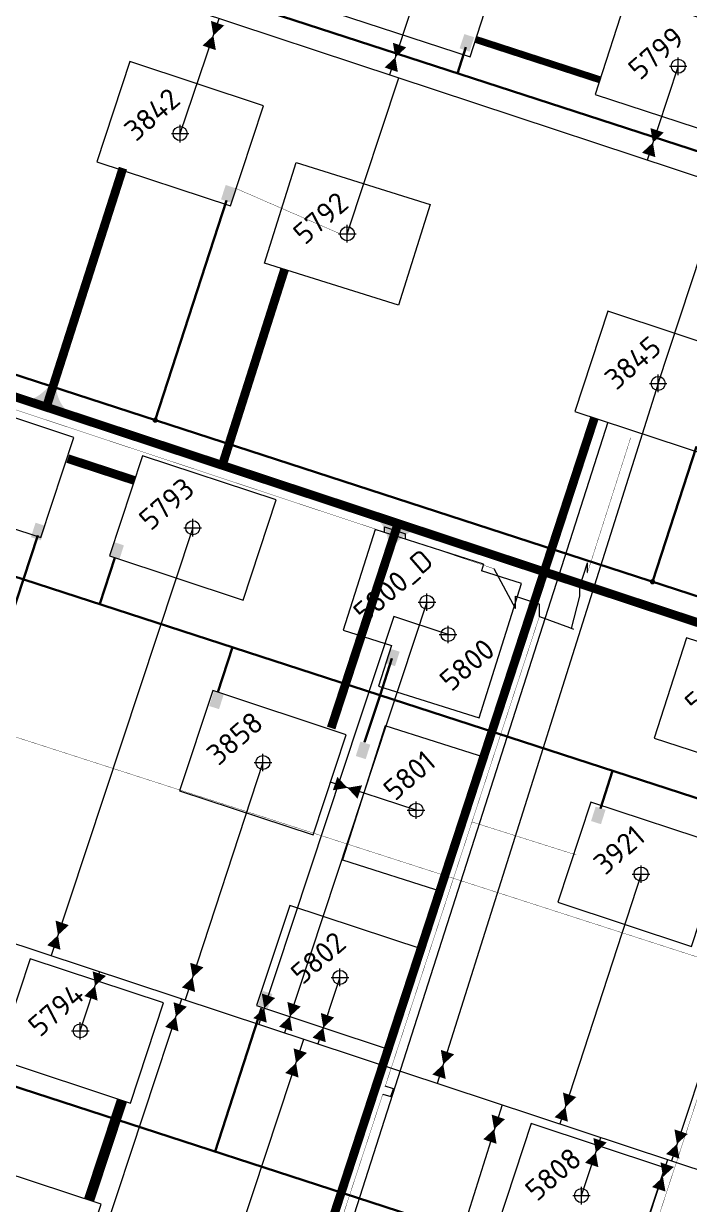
# Model space of a CAD drawing. Header units: millimetres. Extents: x 519 to 9564855, y -810 to 5021775.
# Drawn here: x 9530283 to 9530662, y 5002110 to 5002782 of the extents above; entities that cross this region are included whole.
import ezdxf
from ezdxf.enums import TextEntityAlignment as Align

# ---------------------------------------------------------------- set-up
doc = ezdxf.new("R2010")
doc.units = ezdxf.units.MM
doc.header["$LTSCALE"] = 2
doc.header["$MEASUREMENT"] = 0
doc.header["$PDMODE"] = 2
doc.header["$PDSIZE"] = 5
doc.linetypes.add('92051501$0$GROUND2', pattern=[35, 25, -10])
for name, color, linetype, lineweight in [('160 скважин на2012 год.Выкидные линии', 5, 'Continuous', 30), ('Скважины на 2022 год', 60, 'Continuous', 13), ('Электро', 1, 'Continuous', 30), ('Электроснаб', 1, 'Continuous', 18), ('Электроснабжене', 1, 'Continuous', 18)]:
    doc.layers.add(name, color=color, linetype=linetype, lineweight=lineweight)
for name, color, linetype in [('164 скв. на 2011 год (измененные)', 121, 'Continuous'), ('Existing roads', 41, 'Continuous'), ('Future Roads', 44, 'Continuous'), ('OilColl&Flowlines', 3, 'Continuous'), ('Stage 9.Frame&Text', 7, 'Continuous'), ('Stage VII wells', 9, 'Continuous'), ('Скважины 2017г', 221, 'Continuous'), ('Скважины 2019г.', 241, 'Continuous'), ('Скважины на 2020 год', 140, 'Continuous')]:
    doc.layers.add(name, color=color, linetype=linetype)
doc.styles.add('92051501$0$STANDARD', font='simplex.shx')
doc.styles.add('Elect', font='isocpeur.ttf')
doc.styles.get("Standard").update_dxf_attribs({"font": 'isocpeur.ttf', "width": 0.5})
doc.linetypes.add('CAB', pattern='A,0.7,-0.43403,["K",Standard,S=0.9,R=0,X=-0.4,Y=-0.3],-0.8', length=1.93403)
doc.linetypes.add('GAS_LINE', pattern='A,0.5,-0.2,["G",92051501$0$STANDARD,S=0.1,R=0,X=-0.1,Y=-0.05],-0.05', length=0.75)

msp = doc.modelspace()

# ---------------------------------------------------------------- hatches: boundary and pattern name
at = {"layer": 'Future Roads', "linetype": 'ByBlock', "lineweight": 0, "ltscale": 25}
h = msp.add_hatch(color=41, dxfattribs=at)
edge = h.paths.add_edge_path()
edge.add_line((9530297.10817, 5002574.81569), (9530301.8542, 5002573.22385))
edge.add_arc((9530322.25707, 5002575.95177), 20.58442, 187.61544673, 221.50735806)
edge.add_line((9530306.842, 5002562.31014), (9530288.68233, 5002568.31884))
edge.add_arc((9530277.04438, 5002592.12446), 26.4981, 296.05282574, 319.21610865)
h = msp.add_hatch(color=41, dxfattribs=at)
edge = h.paths.add_edge_path()
edge.add_line((9530495.21738, 5002486.10127), (9530490.47135, 5002487.69312))
edge.add_arc((9530470.06849, 5002484.96519), 20.58442, 367.61544673, 401.50735806)
edge.add_line((9530485.48356, 5002498.60683), (9530503.64322, 5002492.59812))
edge.add_arc((9530515.28118, 5002468.79251), 26.4981, 476.05282574, 499.21610864)
at = {"layer": 'Электро', "ltscale": 7.5}
for points in [[(9530531.15972, 5002767.43118), (9530536.77195, 5002765.57419), (9530539.47918, 5002773.75605), (9530533.86695, 5002775.61304)], [(9530403.74805, 5002687.92263), (9530398.12568, 5002689.74869), (9530395.46354, 5002681.55205), (9530401.08591, 5002679.72599)], [(9530340.21204, 5002484.83983), (9530334.57992, 5002486.6356), (9530331.96194, 5002478.42474), (9530337.59407, 5002476.62898)], [(9530340.21204, 5002484.83983), (9530334.57992, 5002486.6356), (9530331.96194, 5002478.42474), (9530337.59407, 5002476.62898)], [(9530497.07418, 5002424.32332), (9530491.44206, 5002426.11909), (9530488.82409, 5002417.90823), (9530494.45621, 5002416.11247)], [(9530497.07418, 5002424.32332), (9530491.44206, 5002426.11909), (9530488.82409, 5002417.90823), (9530494.45621, 5002416.11247)], [(9530396.95074, 5002399.85741), (9530391.31862, 5002401.65317), (9530388.70064, 5002393.44232), (9530394.33276, 5002391.64656)], [(9530480.37499, 5002371.4193), (9530474.74287, 5002373.21506), (9530472.1249, 5002365.00421), (9530477.75702, 5002363.20844)], [(9530614.19178, 5002334.43352), (9530608.55966, 5002336.22928), (9530605.94169, 5002328.01843), (9530611.57381, 5002326.22266)], [(9530424.68773, 5002229.66211), (9530419.05561, 5002231.45787), (9530416.43764, 5002223.24702), (9530422.06976, 5002221.45125)]]:
    msp.add_hatch(color=256, dxfattribs=at).paths.add_polyline_path(points)
at = {"layer": 'Электро', "ltscale": 25}
msp.add_hatch(color=256, dxfattribs=at).paths.add_polyline_path([(9530295.59725, 5002495.88282), (9530289.96513, 5002497.67858), (9530287.34715, 5002489.46773), (9530292.97928, 5002487.67197)])
at = {"layer": 'Электроснаб', "linetype": 'ByBlock', "lineweight": 0, "ltscale": 7.5}
for points in [[(9530403.74805, 5002687.92263), (9530398.12568, 5002689.74869), (9530395.46354, 5002681.55205), (9530401.08591, 5002679.72599)], [(9530340.21204, 5002484.83983), (9530334.57992, 5002486.6356), (9530331.96194, 5002478.42474), (9530337.59407, 5002476.62898)], [(9530340.21204, 5002484.83983), (9530334.57992, 5002486.6356), (9530331.96194, 5002478.42474), (9530337.59407, 5002476.62898)], [(9530497.07418, 5002424.32332), (9530491.44206, 5002426.11909), (9530488.82409, 5002417.90823), (9530494.45621, 5002416.11247)], [(9530497.07418, 5002424.32332), (9530491.44206, 5002426.11909), (9530488.82409, 5002417.90823), (9530494.45621, 5002416.11247)], [(9530396.95074, 5002399.85741), (9530391.31862, 5002401.65317), (9530388.70064, 5002393.44232), (9530394.33276, 5002391.64656)], [(9530480.37499, 5002371.4193), (9530474.74287, 5002373.21506), (9530472.1249, 5002365.00421), (9530477.75702, 5002363.20844)], [(9530614.19178, 5002334.43352), (9530608.55966, 5002336.22928), (9530605.94169, 5002328.01843), (9530611.57381, 5002326.22266)], [(9530424.68773, 5002229.66211), (9530419.05561, 5002231.45787), (9530416.43764, 5002223.24702), (9530422.06976, 5002221.45125)]]:
    msp.add_hatch(color=1, dxfattribs=at).paths.add_polyline_path(points)
at = {"layer": 'Электроснаб', "linetype": 'ByBlock', "lineweight": 0, "ltscale": 25}
msp.add_hatch(color=1, dxfattribs=at).paths.add_polyline_path([(9530295.59725, 5002495.88282), (9530289.96513, 5002497.67858), (9530287.34715, 5002489.46773), (9530292.97928, 5002487.67197)])
at = {"layer": 'Электроснабжене', "linetype": 'ByBlock', "lineweight": 0, "ltscale": 7.5}
for points in [[(9530403.74805, 5002687.92263), (9530398.12568, 5002689.74869), (9530395.46354, 5002681.55205), (9530401.08591, 5002679.72599)], [(9530340.21204, 5002484.83983), (9530334.57992, 5002486.6356), (9530331.96194, 5002478.42474), (9530337.59407, 5002476.62898)], [(9530340.21204, 5002484.83983), (9530334.57992, 5002486.6356), (9530331.96194, 5002478.42474), (9530337.59407, 5002476.62898)], [(9530497.07418, 5002424.32332), (9530491.44206, 5002426.11909), (9530488.82409, 5002417.90823), (9530494.45621, 5002416.11247)], [(9530497.07418, 5002424.32332), (9530491.44206, 5002426.11909), (9530488.82409, 5002417.90823), (9530494.45621, 5002416.11247)], [(9530396.95074, 5002399.85741), (9530391.31862, 5002401.65317), (9530388.70064, 5002393.44232), (9530394.33276, 5002391.64656)], [(9530480.37499, 5002371.4193), (9530474.74287, 5002373.21506), (9530472.1249, 5002365.00421), (9530477.75702, 5002363.20844)], [(9530614.19178, 5002334.43352), (9530608.55966, 5002336.22928), (9530605.94169, 5002328.01843), (9530611.57381, 5002326.22266)], [(9530424.68773, 5002229.66211), (9530419.05561, 5002231.45787), (9530416.43764, 5002223.24702), (9530422.06976, 5002221.45125)]]:
    msp.add_hatch(color=1, dxfattribs=at).paths.add_polyline_path(points)
at = {"layer": 'Электроснабжене', "linetype": 'ByBlock', "lineweight": 0, "ltscale": 25}
msp.add_hatch(color=1, dxfattribs=at).paths.add_polyline_path([(9530295.59725, 5002495.88282), (9530289.96513, 5002497.67858), (9530287.34715, 5002489.46773), (9530292.97928, 5002487.67197)])

# ---------------------------------------------------------------- linework, layer by layer
at = {"color": 4, "linetype": 'GAS_LINE', "lineweight": 0, "ltscale": 50}
for p, q in [((9530488.473, 5002492.339, 0.202), (9530488.47513, 5002495.31024, 24.8)), ((9530488.47513, 5002495.31024, 24.8), (9530500.45113, 5002491.41024, 24.783)), ((9530500.449, 5002488.439, 0.185), (9530500.45113, 5002491.41024, 24.783)), ((9530562.981, 5002448.824, 0.171), (9530550.788, 5002471.491, 0.18)), ((9530599.63103, 5002461.40773, 24.8), (9530603.94103, 5002474.92973, 24.789)), ((9530603.95, 5002469.398, 0.115), (9530603.94103, 5002474.92973, 24.789)), ((9530599.64, 5002455.876, 0.126), (9530599.63103, 5002461.40773, 24.8)), ((9530562.981, 5002448.824, 0.171), (9530562.99444, 5002455.91944, 30.62801)), ((9530562.99444, 5002455.91944, 30.62801), (9530576.55544, 5002451.43744, 30.57001)), ((9530576.542, 5002444.342, 0.113), (9530576.55544, 5002451.43744, 30.57001)), ((9530594.8475, 5002437.6045, 0.411), (9530599.64, 5002455.876, 0.126)), ((9530576.542, 5002444.342, 0.113), (9530593.713, 5002438.035, 0.123)), ((9530593.713, 5002438.035, 0.123), (9530595.982, 5002437.174, 0.699)), ((9530493.511, 5002175.665, 0.069), (9530488.893, 5002177.238, 0.093)), ((9530492.068, 5002171.33, 0.084), (9530493.511, 5002175.665, 0.069)), ((9530487.459, 5002172.644, 0.091), (9530492.068, 5002171.33, 0.084))]:
    msp.add_line(p, q, dxfattribs=at)
at = {"color": 4, "linetype": 'GAS_LINE', "lineweight": 0, "ltscale": 20, "const_width": 0.2}
for points, elevation in [([(9530208.061, 5002585.30501), (9530488.473, 5002492.339), (9530488.47513, 5002495.31024), (9530500.45113, 5002491.41024), (9530500.449, 5002488.439), (9530550.788, 5002471.491), (9530562.981, 5002448.824), (9530562.99444, 5002455.91944), (9530576.55544, 5002451.43744), (9530576.542, 5002444.342), (9530595.982, 5002437.174), (9530594.8475, 5002437.6045), (9530599.64, 5002455.876), (9530599.63103, 5002461.40773), (9530603.94103, 5002474.92973), (9530603.95, 5002469.398), (9530628.458, 5002545.97)], 0.189), ([(9530576.54203, 5002444.35971), (9530488.893, 5002177.238), (9530493.5216, 5002175.69685), (9530492.068, 5002171.33), (9530487.459, 5002172.644), (9530400.767, 5001908.8), (9530400.76845, 5001915.13351), (9530396.54545, 5001902.55251), (9530396.25671, 5001895.33631)], 0.189), ([(9530538.053, 5002327.535), (9530597.604, 5002308.693)], 0.068)]:
    msp.add_lwpolyline(points, dxfattribs=dict(at, elevation=elevation))
at = {"color": 3, "linetype": 'ByBlock', "lineweight": 0, "ltscale": 80}
for points in [[(9530506.4, 5002334.2), (9530457.76728, 5002350.04898)], [(9530315.4, 5002208.7), (9530326.53388, 5002242.34903)]]:
    msp.add_lwpolyline(points, dxfattribs=at)
at = {"layer": '160 скважин на2012 год.Выкидные линии', "color": 5, "linetype": '92051501$0$GROUND2', "lineweight": 0, "ltscale": 2, "const_width": 0.2, "elevation": -1.6754}
msp.add_lwpolyline([(9530594.91331, 5001952.66105), (9530690.33563, 5002242.95615), (9530093.48374, 5002435.54646)], dxfattribs=at)
at = {"layer": '164 скв. на 2011 год (измененные)', "color": 0, "linetype": 'ByBlock', "lineweight": 0}
for points in [[(9530216.99218, 5002514.3859), (9530292.9727, 5002489.24532), (9530311.82814, 5002546.23072), (9530235.84761, 5002571.3713)], [(9530331.99218, 5002478.7859), (9530407.9727, 5002453.64532), (9530426.82814, 5002510.63072), (9530350.84761, 5002535.7713)]]:
    msp.add_lwpolyline(points, close=True, dxfattribs=at)
at = {"layer": '164 скв. на 2011 год (измененные)', "color": 0, "linetype": 'ByBlock', "lineweight": 0, "elevation": 0.00005}
msp.add_lwpolyline([(9530492.40262, 5002427.82751), (9530485.11179, 5002404.70989), (9530542.3823, 5002386.73904), (9530566.34343, 5002463.09972), (9530543.59883, 5002470.23672)], dxfattribs=at)
for points in [[(9530736.4187, 5002407.57556), (9530660.30054, 5002432.29632), (9530641.75998, 5002375.2077), (9530717.87813, 5002350.48695)], [(9530488.86492, 5002382.20433), (9530464.48816, 5002305.97532), (9530521.65992, 5002287.69275), (9530546.03668, 5002363.92177)], [(9530415.69218, 5002223.0859), (9530491.6727, 5002197.94532), (9530510.52814, 5002254.93072), (9530434.54761, 5002280.0713)], [(9530267.99218, 5002192.6859), (9530343.9727, 5002167.54532), (9530362.82814, 5002224.53072), (9530286.84761, 5002249.6713)], [(9530553.09218, 5002098.9859), (9530629.0727, 5002073.84532), (9530647.92814, 5002130.83072), (9530571.94761, 5002155.9713)], [(9530232.39218, 5002078.1859), (9530308.3727, 5002053.04532), (9530327.22814, 5002110.03072), (9530251.24761, 5002135.1713)]]:
    msp.add_lwpolyline(points, close=True, dxfattribs=at)
at = {"layer": '164 скв. на 2011 год (измененные)', "color": 0, "linetype": 'ByBlock', "lineweight": 0}
for centre in [(9530379.4, 5002494.8), (9530524.6, 5002434.1), (9530506.4, 5002334.2), (9530463.1, 5002239.1), (9530315.4, 5002208.7), (9530600.5, 5002115)]:
    msp.add_circle(centre, 4, dxfattribs=at)
for p in [(9530379.4, 5002494.8), (9530524.6, 5002434.1), (9530506.4, 5002334.2), (9530463.1, 5002239.1), (9530315.4, 5002208.7), (9530600.5, 5002115)]:
    msp.add_point(p, dxfattribs=at)
at = {"layer": 'DEFPOINTS', "lineweight": 0, "ltscale": 80}
for p in [(9530372.2, 5002719), (9530419.3, 5002361.3), (9530634.4, 5002297.8)]:
    msp.add_point(p, dxfattribs=at)
at = {"layer": 'Existing roads', "linetype": 'ByBlock', "lineweight": 0}
msp.add_line((9530615.42915, 5002554.84142), (9530404.33987, 5001895.97536, 0.00005), dxfattribs=at)
at = {"layer": 'Existing roads', "linetype": 'ByBlock', "lineweight": 0, "ltscale": 5, "const_width": 4}
msp.add_lwpolyline([(9530610.94729, 5002749.59577), (9530540.28093, 5002772.55666)], dxfattribs=at)
at = {"layer": 'Existing roads', "lineweight": 0, "const_width": 5}
msp.add_lwpolyline([(9530607.87459, 5002557.34109), (9530392.87915, 5001899.64718)], dxfattribs=at)
at = {"layer": 'Existing roads', "linetype": 'ByBlock', "lineweight": 0, "ltscale": 80, "const_width": 6, "elevation": 0.00005}
msp.add_lwpolyline([(9530320.34462, 5002112.30835), (9530339.14958, 5002169.14121)], dxfattribs=at)
at = {"layer": 'Future Roads', "color": 41, "linetype": 'ByBlock', "lineweight": 0, "const_width": 5}
for points in [[(9531951.99889, 5002015.76548), (9529174.31087, 5002934.40004)], [(9530431.61432, 5002641.76425), (9530396.23653, 5002530.53906)], [(9530458.11359, 5002380.94303), (9530496.24039, 5002497.47989)]]:
    msp.add_lwpolyline(points, dxfattribs=at)
at = {"layer": 'Future Roads', "color": 41, "linetype": 'ByBlock', "lineweight": 0, "const_width": 5, "elevation": 0.00005}
for points in [[(9530339.65822, 5002699.33171), (9530296.18619, 5002563.6439)], [(9530346.19457, 5002521.70876), (9530308.28852, 5002534.13321)]]:
    msp.add_lwpolyline(points, dxfattribs=at)
at = {"layer": 'OilColl&Flowlines', "color": 3, "linetype": 'ByBlock', "lineweight": 0}
for p, q in [((9531295.14633, 5002486.42952), (9529169.99705, 5003189.52331)), ((9528113.79608, 5002974.50562), (9533711.21889, 5001122.41542)), ((9530372.2, 5002719), (9530394.33872, 5002784.49044)), ((9530644.1, 5002576.9), (9530518.48147, 5002178.83444)), ((9530419.3, 5002361.3), (9530375.09245, 5002226.27922)), ((9530634.4, 5002297.8), (9530588.26143, 5002155.74546))]:
    msp.add_line(p, q, dxfattribs=at)
at = {"layer": 'OilColl&Flowlines', "lineweight": 0, "ltscale": 50}
for p, q in [((9530508.3, 5002803.6), (9530491.34809, 5002752.36169)), ((9530655.5, 5002757.3), (9530637.83231, 5002703.8982)), ((9530512.6, 5002452.5), (9530431.56548, 5002207.5959))]:
    msp.add_line(p, q, dxfattribs=at)
at = {"layer": 'OilColl&Flowlines', "linetype": 'ByBlock', "lineweight": 0, "ltscale": 200}
for p, q in [((9530379.4, 5002494.8), (9530298.89441, 5002251.49445)), ((9530493.72806, 5002444.31497), (9530416.99684, 5002212.4164)), ((9530524.6, 5002434.1), (9530493.72806, 5002444.31497)), ((9530731.92851, 5002377.48991, 0.00006), (9530651.6211, 5002134.7833)), ((9530463.1, 5002239.1), (9530450.59268, 5002201.30012)), ((9530324.43185, 5002079.29656), (9530373.21904, 5002226.90172)), ((9530600.5, 5002115), (9530611.44505, 5002148.07833)), ((9530599.76778, 5001984.73715, 0.00005), (9530649.61778, 5002135.44617))]:
    msp.add_line(p, q, dxfattribs=at)
at = {"layer": 'OilColl&Flowlines', "lineweight": 0}
msp.add_line((9530394.9, 5002060), (9530442.62511, 5002203.93388), dxfattribs=at)
at = {"layer": 'OilColl&Flowlines', "linetype": 'ByBlock', "lineweight": 0}
msp.add_line((9530555.37739, 5002166.62868), (9530386.2055, 5001630.62278), dxfattribs=at)
at = {"layer": 'OilColl&Flowlines', "color": 3, "linetype": 'ByBlock', "lineweight": 0}
for points in [[(9530393.49936, 5002781.77115, 8, 0, 0), (9530391.11886, 5002774.75931, 0, 8, 0), (9530388.73652, 5002767.74205, 8, 8, 0)], [(9530497.02017, 5002769.32255, 8, 0, 0), (9530494.63967, 5002762.31071, 0, 8, 0), (9530492.25732, 5002755.29345, 8, 8, 0)], [(9530643.50439, 5002720.85906, 8, 0, 0), (9530641.12389, 5002713.84722, 0, 8, 0), (9530638.74155, 5002706.82996, 8, 8, 0)], [(9530474.37292, 5002344.54194, 8, 0, 0), (9530467.36108, 5002346.92244, 0, 8, 0), (9530460.34382, 5002349.30479, 8, 8, 0)], [(9530305.11296, 5002270.10571, 8, 0, 0), (9530302.73246, 5002263.09387, 0, 8, 0), (9530300.35011, 5002256.07661, 8, 8, 0)], [(9530381.71374, 5002246.10767, 8, 0, 0), (9530379.33324, 5002239.09584, 0, 8, 0), (9530376.95089, 5002232.07858, 8, 8, 0)], [(9530326.22692, 5002241.23875, 8, 0, 0), (9530323.84641, 5002234.22691, 0, 8, 0), (9530321.46407, 5002227.20965, 8, 8, 0)], [(9530372.22426, 5002223.70166, 8, 0, 0), (9530369.84375, 5002216.68982, 0, 8, 0), (9530367.46141, 5002209.67256, 8, 8, 0)], [(9530440.5319, 5002197.45346, 8, 0, 0), (9530438.15139, 5002190.44162, 0, 8, 0), (9530435.76905, 5002183.42436, 8, 8, 0)], [(9530524.25929, 5002196.6118, 8, 0, 0), (9530521.87879, 5002189.59996, 0, 8, 0), (9530519.49644, 5002182.5827, 8, 8, 0)], [(9530593.74827, 5002172.3213, 8, 0, 0), (9530591.36777, 5002165.30946, 0, 8, 0), (9530588.98542, 5002158.2922, 8, 8, 0)], [(9530553.18527, 5002159.75614, 8, 0, 0), (9530550.80476, 5002152.7443, 0, 8, 0), (9530548.42242, 5002145.72704, 8, 8, 0)], [(9530611.05872, 5002146.4498, 8, 0, 0), (9530608.67822, 5002139.43796, 0, 8, 0), (9530606.29587, 5002132.4207, 8, 8, 0)]]:
    msp.add_lwpolyline(points, format="xyseb", dxfattribs=at)
at = {"layer": 'OilColl&Flowlines', "color": 3, "linetype": 'ByBlock', "lineweight": 0, "ltscale": 5}
msp.add_lwpolyline([(9530644.1, 5002576.9), (9530681.35296, 5002689.49964)], dxfattribs=at)
at = {"layer": 'OilColl&Flowlines', "lineweight": 0}
for points in [[(9530422.43059, 5002228.65581, 8, 0, 0), (9530420.05009, 5002221.64398, 0, 8, 0), (9530417.66774, 5002214.62672, 8, 8, 0)], [(9530436.99922, 5002223.83531, 8, 0, 0), (9530434.61872, 5002216.82347, 0, 8, 0), (9530432.23638, 5002209.80621, 8, 8, 0)], [(9530456.02642, 5002217.53954, 8, 0, 0), (9530453.64592, 5002210.5277, 0, 8, 0), (9530451.26358, 5002203.51044, 8, 8, 0)]]:
    msp.add_lwpolyline(points, format="xyseb", dxfattribs=at)
at = {"layer": 'OilColl&Flowlines', "color": 3, "linetype": 'ByBlock', "lineweight": 0}
for points, elevation in [([(9530657.15969, 5002151.33956, 8, 0, 0), (9530654.77919, 5002144.32772, 0, 8, 0), (9530652.39684, 5002137.31046, 8, 8, 0)], 0), ([(9530649.23849, 5002132.59497, 8, 0, 0), (9530646.85798, 5002125.58313, 0, 8, 0), (9530644.47564, 5002118.56587, 8, 8, 0)], 0.00005)]:
    msp.add_lwpolyline(points, format="xyseb", dxfattribs=dict(at, elevation=elevation))
at = {"layer": 'Stage 9.Frame&Text', "color": 0, "linetype": 'ByBlock', "lineweight": 0, "elevation": 0.00005}
for points in [[(9530324.79218, 5002702.9859), (9530400.7727, 5002677.84532), (9530419.62814, 5002734.83072), (9530343.64761, 5002759.9713)], [(9530371.89218, 5002345.2859), (9530447.8727, 5002320.14532), (9530466.72814, 5002377.13072), (9530390.74761, 5002402.2713)], [(9530587.01298, 5002281.8506), (9530662.99351, 5002256.71002), (9530681.84894, 5002313.69542), (9530605.86841, 5002338.836)]]:
    msp.add_lwpolyline(points, close=True, dxfattribs=at)
at = {"layer": 'Stage 9.Frame&Text', "color": 0, "linetype": 'ByBlock', "lineweight": 0}
for centre in [(9530372.2, 5002719), (9530419.3, 5002361.3), (9530634.4208, 5002297.8647)]:
    msp.add_circle(centre, 4, dxfattribs=at)
for p in [(9530372.2, 5002719), (9530419.3, 5002361.3), (9530634.4, 5002297.8)]:
    msp.add_point(p, dxfattribs=at)
at = {"layer": 'Stage VII wells', "color": 0, "linetype": 'ByBlock', "lineweight": 0}
msp.add_lwpolyline([(9530596.68202, 5002560.97759), (9530672.66254, 5002535.83702), (9530691.51798, 5002592.82241), (9530615.53745, 5002617.96299)], close=True, dxfattribs=at)
msp.add_circle((9530644.1, 5002576.9), 4, dxfattribs=at)
at = {"layer": 'Stage VII wells', "color": 0, "linetype": 'ByBlock', "lineweight": 0, "ltscale": 80}
msp.add_point((9530644.1, 5002576.9), dxfattribs=at)
at = {"layer": 'Скважины 2017г', "color": 3, "linetype": 'ByBlock', "lineweight": 0, "ltscale": 5}
msp.add_lwpolyline([(9530467.3, 5002662), (9530496.61875, 5002750.61792)], dxfattribs=at)
at = {"layer": 'Скважины 2017г', "color": 0, "linetype": 'ByBlock', "lineweight": 0, "ltscale": 5}
msp.add_lwpolyline([(9530420.12218, 5002645.3795), (9530438.13453, 5002702.63697), (9530514.47782, 5002678.6205), (9530496.46547, 5002621.36303), (9530420.12218, 5002645.3795)], dxfattribs=at)
at = {"layer": 'Скважины 2017г', "color": 1, "linetype": 'CAB', "lineweight": 0, "ltscale": 2, "const_width": 0.2}
msp.add_lwpolyline([(9530403.36545, 5002688.03239), (9530463.2049, 5002662)], dxfattribs=at)
at = {"layer": 'Скважины 2017г', "color": 0, "linetype": 'ByBlock', "lineweight": 0, "ltscale": 5}
msp.add_circle((9530467.3, 5002662), 4, dxfattribs=at)
msp.add_point((9530467.3, 5002662), dxfattribs=at)
at = {"layer": 'Скважины 2019г.', "color": 0, "linetype": 'ByBlock', "lineweight": 0}
msp.add_point((9530512.6, 5002452.5), dxfattribs=at)
at = {"layer": 'Скважины на 2020 год', "color": 0, "linetype": 'ByBlock', "lineweight": 0}
msp.add_line((9530544.80925, 5002474.09415), (9530543.59883, 5002470.23672, 0.00005), dxfattribs=at)
msp.add_lwpolyline([(9530544.80925, 5002474.09415), (9530483.19822, 5002493.72956), (9530464.97913, 5002436.56257), (9530492.40262, 5002427.82751)], dxfattribs=at)
msp.add_circle((9530512.6, 5002452.5), 4, dxfattribs=at)
at = {"layer": 'Скважины на 2022 год', "color": 0, "linetype": 'ByBlock', "lineweight": 0}
msp.add_lwpolyline([(9530461.00241, 5002787.44789), (9530537.08693, 5002762.72653), (9530555.62795, 5002819.78992), (9530479.54343, 5002844.51128)], close=True, dxfattribs=at)
at = {"layer": 'Скважины на 2022 год', "color": 0, "lineweight": 0}
msp.add_lwpolyline([(9530608.20241, 5002741.14789), (9530684.28693, 5002716.42653), (9530702.82795, 5002773.48992), (9530626.74343, 5002798.21128)], close=True, dxfattribs=at)
at = {"layer": 'Скважины на 2022 год', "color": 0, "lineweight": 0, "ltscale": 50}
msp.add_circle((9530655.5, 5002757.3), 4, dxfattribs=at)
at = {"layer": 'Скважины на 2022 год', "color": 7, "linetype": 'ByBlock'}
msp.add_point((9530655.5, 5002757.3), dxfattribs=at)
at = {"layer": 'Скважины на 2022 год', "color": 0, "lineweight": 0}
msp.add_point((9530655.5, 5002757.3), dxfattribs=at)
at = {"layer": 'Электро', "ltscale": 50}
for p, q in [((9530676.85727, 5002705.61294), (9530033.74259, 5002914.57357)), ((9530534.78754, 5002768.18481), (9530529.89431, 5002753.125))]:
    msp.add_line(p, q, dxfattribs=at)
at = {"layer": 'Электро'}
for p, q in [((9530398.63543, 5002680.91067), (9530358.05008, 5002556.00182)), ((9530291.1822, 5002490.49245), (9530275.21787, 5002441.3593)), ((9530335.07306, 5002477.76589, 0.00005), (9530326.56723, 5002451.58674, 0.00003)), ((9530393.68611, 5002401.35199), (9530402.08222, 5002426.90434, 0)), ((9530492.65136, 5002420.45594), (9530485.89274, 5002399.65505)), ((9530477.11037, 5002372.91388, 0), (9530485.89274, 5002399.65505)), ((9530913.57374, 5001970.77526, -25.0647), (9529786.34215, 5002336.75149, -25.0647)), ((9530392.18707, 5002140.05292, -25.0647), (9530418.54222, 5002221.67946))]:
    msp.add_line(p, q, dxfattribs=at)
at = {"layer": 'Электро', "ltscale": 7.5}
for p, q in [((9530665.85433, 5002540.94213), (9530640.88757, 5002464.10234)), ((9530335.07306, 5002477.76589, 0.00005), (9530326.56723, 5002451.58674, 0.00003)), ((9530611.28841, 5002335.08302), (9530618.16508, 5002356.65092, 0.00002))]:
    msp.add_line(p, q, dxfattribs=at)
at = {"layer": 'Электро'}
for points in [[(9530841.22954, 5001692.12817), (9531048.9761, 5002331.50634), (9529873.19233, 5002713.54165)], [(9531015.20344, 5002227.56479), (9529872.88249, 5002598.73783)]]:
    msp.add_lwpolyline(points, dxfattribs=at)
at = {"layer": 'Электро', "ltscale": 25, "const_width": 1.5}
for points in [[(9530357.33679, 5002556.23358, 1), (9530358.76338, 5002555.77005, 1)], [(9530640.17428, 5002464.33411, 1), (9530641.60087, 5002463.87058, 1)]]:
    msp.add_lwpolyline(points, format="xyb", close=True, dxfattribs=at)
at = {"layer": 'Электроснаб', "color": 1, "lineweight": 0}
for p, q in [((9530398.63543, 5002680.91067), (9530358.05008, 5002556.00182)), ((9530291.1822, 5002490.49245), (9530275.21787, 5002441.3593)), ((9530335.07306, 5002477.76589, 0.00005), (9530326.56723, 5002451.58674, 0.00003)), ((9530393.68611, 5002401.35199), (9530402.08222, 5002426.90434, 0)), ((9530492.65136, 5002420.45594), (9530485.89274, 5002399.65505)), ((9530477.11037, 5002372.91388, 0), (9530485.89274, 5002399.65505))]:
    msp.add_line(p, q, dxfattribs=at)
at = {"layer": 'Электроснаб', "color": 1, "linetype": 'ByBlock', "lineweight": 0, "ltscale": 7.5}
for p, q in [((9530665.85433, 5002540.94213), (9530640.88757, 5002464.10234)), ((9530335.07306, 5002477.76589, 0.00005), (9530326.56723, 5002451.58674, 0.00003)), ((9530611.28841, 5002335.08302), (9530618.16508, 5002356.65092, 0.00002))]:
    msp.add_line(p, q, dxfattribs=at)
at = {"layer": 'Электроснаб', "color": 1, "lineweight": 0}
msp.add_lwpolyline([(9531015.20344, 5002227.56479), (9529872.88249, 5002598.73783)], dxfattribs=at)
at = {"layer": 'Электроснаб', "color": 1, "linetype": 'ByBlock', "lineweight": 0, "ltscale": 25, "const_width": 1.5}
for points in [[(9530357.33679, 5002556.23358, 1), (9530358.76338, 5002555.77005, 1)], [(9530640.17428, 5002464.33411, 1), (9530641.60087, 5002463.87058, 1)]]:
    msp.add_lwpolyline(points, format="xyb", close=True, dxfattribs=at)
at = {"layer": 'Электроснабжене', "color": 1, "lineweight": 0}
for p, q in [((9530398.63543, 5002680.91067), (9530358.05008, 5002556.00182)), ((9530291.1822, 5002490.49245), (9530275.21787, 5002441.3593)), ((9530335.07306, 5002477.76589, 0.00005), (9530326.56723, 5002451.58674, 0.00003)), ((9530393.68611, 5002401.35199), (9530402.08222, 5002426.90434, 0)), ((9530492.65136, 5002420.45594), (9530485.89274, 5002399.65505)), ((9530477.11037, 5002372.91388, 0), (9530485.89274, 5002399.65505))]:
    msp.add_line(p, q, dxfattribs=at)
at = {"layer": 'Электроснабжене', "color": 1, "linetype": 'ByBlock', "lineweight": 0, "ltscale": 7.5}
for p, q in [((9530665.85433, 5002540.94213), (9530640.88757, 5002464.10234)), ((9530335.07306, 5002477.76589, 0.00005), (9530326.56723, 5002451.58674, 0.00003)), ((9530611.28841, 5002335.08302), (9530618.16508, 5002356.65092, 0.00002))]:
    msp.add_line(p, q, dxfattribs=at)
at = {"layer": 'Электроснабжене', "color": 1, "lineweight": 0}
msp.add_lwpolyline([(9531015.20344, 5002227.56479), (9529872.88249, 5002598.73783)], dxfattribs=at)
at = {"layer": 'Электроснабжене', "color": 1, "linetype": 'ByBlock', "lineweight": 0, "ltscale": 25, "const_width": 1.5}
for points in [[(9530357.33679, 5002556.23358, 1), (9530358.76338, 5002555.77005, 1)], [(9530640.17428, 5002464.33411, 1), (9530641.60087, 5002463.87058, 1)]]:
    msp.add_lwpolyline(points, format="xyb", close=True, dxfattribs=at)

# ---------------------------------------------------------------- texts
at = {"layer": '164 скв. на 2011 год (измененные)', "color": 0, "linetype": 'ByBlock', "lineweight": 0, "style": 'Elect'}
for s, p in [('5793', (9530355.42279, 5002492.62157)), ('5800', (9530526.44918, 5002401.18388)), ('5807', (9530665.88386, 5002388.19642)), ('5801', (9530494.46454, 5002338.95096)), ('5802', (9530441.81789, 5002234.45441)), ('5794', (9530292.4061, 5002204.60624)), ('5808', (9530575.1488, 5002111.17369))]:
    msp.add_text(s, height=12, rotation=41, dxfattribs=at).set_placement(p)
at = {"layer": 'Stage 9.Frame&Text', "color": 0, "linetype": 'ByBlock', "lineweight": 0, "style": 'Elect'}
for s, p in [('3842', (9530347.07289, 5002713.96856)), ('3858', (9530393.93368, 5002358.96656)), ('3921', (9530613.98712, 5002296.75539))]:
    msp.add_text(s, height=12, rotation=41, dxfattribs=at).set_placement(p)
at = {"layer": 'Stage VII wells', "color": 0, "linetype": 'ByBlock', "lineweight": 0, "style": 'Elect'}
msp.add_text('3845', height=12, rotation=41, dxfattribs=at).set_placement((9530620.32154, 5002572.55916))
at = {"layer": 'Скважины 2017г', "color": 0, "linetype": 'ByBlock', "lineweight": 0, "ltscale": 5, "style": 'Elect'}
msp.add_text('5792', height=12, rotation=41, dxfattribs=at).set_placement((9530443.16529, 5002655.19735))
at = {"layer": 'Скважины на 2020 год', "color": 0, "linetype": 'ByBlock', "lineweight": 0, "style": 'Elect'}
msp.add_text('5800_D', height=12, rotation=41, dxfattribs=at).set_placement((9530477.38425, 5002439.84497))
at = {"layer": 'Скважины на 2022 год', "color": 0, "lineweight": 0}
msp.add_text('5799', height=12, rotation=41, dxfattribs=at).set_placement((9530636.10042, 5002746.12739), align=Align.BOTTOM_LEFT)

doc.saveas('drawing.dxf')
